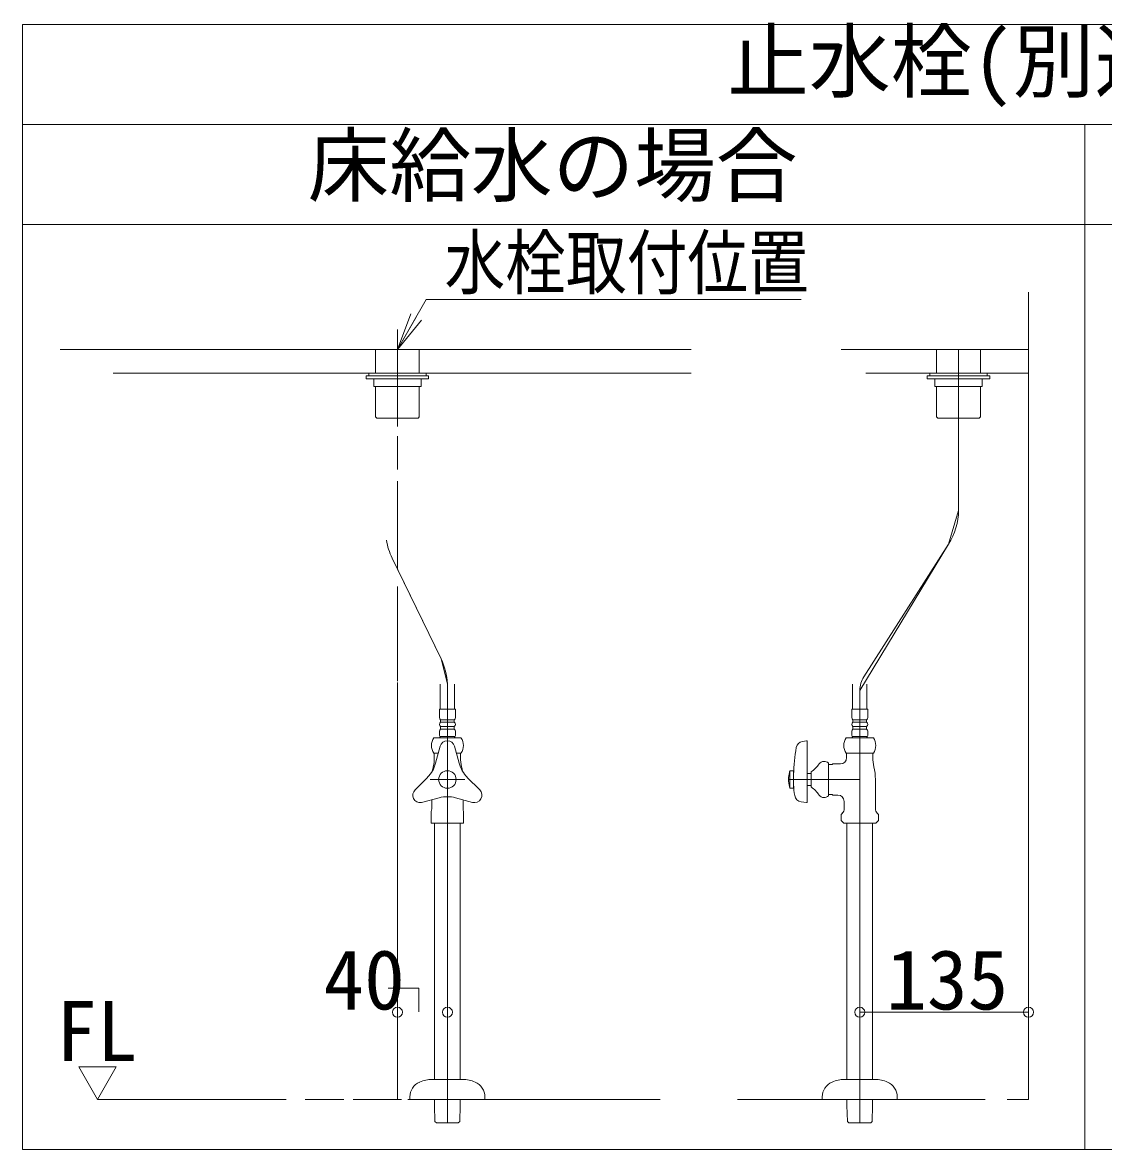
# Model space of a CAD drawing. Units: millimetres at full size, sheet at 1:10; details may follow other scales. Extents: x -2004 to 2004, y -1437 to 1347.
# Drawn here: x -1992 to -1462, y -1407 to -854 of the extents above; entities that cross this region are included whole.
import ezdxf
from ezdxf.enums import TextEntityAlignment as Align

# ---------------------------------------------------------------- set-up
doc = ezdxf.new("R2010")
doc.units = ezdxf.units.MM
doc.header["$LTSCALE"] = 10
doc.layers.add('2-1_什器図', color=7, linetype='Continuous', lineweight=15)
doc.styles.add('ＭＳ ゴシック', font='')
doc.styles.get('ＭＳ ゴシック').set_extended_font_data('MS Gothic')

msp = doc.modelspace()

# ---------------------------------------------------------------- linework, layer by layer
at = {"layer": '2-1_什器図', "lineweight": 18}
for p, q in [((-1991.76, -1406.55), (-1991.76, -855.3)), ((-1991.76, -855.3), (-950.51, -855.3)), ((-1991.76, -904.3), (-950.51, -904.3)), ((-1471.14, -1406.55), (-1471.14, -904.3)), ((-1471.14, -1406.55), (-1991.76, -1406.55))]:
    msp.add_line(p, q, dxfattribs=at)
at = {"layer": '2-1_什器図'}
for p, q in [((-1991.76, -953.3), (-1471.14, -953.3)), ((-1471.14, -953.3), (-950.51, -953.3)), ((-1498.7, -986.38), (-1498.7, -1382.05)), ((-1808.01, -1014.55), (-1793.87, -990.05)), ((-1793.87, -990.05), (-1610.12, -990.05)), ((-1808.01, -1014.55), (-1801.48, -997.11)), ((-1808.01, -1014.55), (-1798.82, -998.64)), ((-1808.01, -1014.55), (-1796.17, -1000.17)), ((-1808.01, -1004.71), (-1808.01, -1052.34)), ((-1973.39, -1014.55), (-1947.11, -1014.55)), ((-1664.07, -1014.55), (-1947.4, -1014.55)), ((-1818.73, -1014.55), (-1818.73, -1026.19)), ((-1797.29, -1026.19), (-1797.29, -1014.55)), ((-1590.57, -1014.55), (-1498.7, -1014.55)), ((-1498.7, -1014.55), (-1577.85, -1014.55)), ((-1543.72, -1026.19), (-1543.72, -1014.55)), ((-1533, -1093.39), (-1533, -1014.55)), ((-1533, -1093.39), (-1533, -1014.55)), ((-1522.28, -1014.55), (-1522.28, -1026.19)), ((-1664.07, -1026.19), (-1947.39, -1026.19)), ((-1947.01, -1026.19), (-1664.07, -1026.19)), ((-1822.1, -1026.19), (-1793.92, -1026.19)), ((-1822.1, -1027.41), (-1822.1, -1026.19)), ((-1793.92, -1026.19), (-1793.92, -1027.41)), ((-1547.09, -1026.19), (-1547.09, -1027.41)), ((-1518.91, -1026.19), (-1547.09, -1026.19)), ((-1518.91, -1027.41), (-1518.91, -1026.19)), ((-1823.32, -1027.41), (-1823.32, -1028.94)), ((-1792.7, -1027.41), (-1823.32, -1027.41)), ((-1823.32, -1028.94), (-1792.7, -1028.94)), ((-1793.92, -1027.41), (-1822.1, -1027.41)), ((-1796.37, -1028.94), (-1819.65, -1028.94)), ((-1819.65, -1028.94), (-1819.65, -1032.62)), ((-1819.65, -1032.62), (-1796.37, -1032.62)), ((-1818.73, -1032.62), (-1818.73, -1047.56)), ((-1797.29, -1047.56), (-1797.29, -1032.62)), ((-1796.37, -1032.62), (-1796.37, -1028.94)), ((-1792.7, -1028.94), (-1792.7, -1027.41)), ((-1792.7, -1028.33), (-1792.7, -1028.94)), ((-1548.31, -1028.94), (-1548.31, -1027.41)), ((-1548.31, -1027.41), (-1517.69, -1027.41)), ((-1548.31, -1028.33), (-1548.31, -1028.94)), ((-1517.69, -1028.94), (-1548.31, -1028.94)), ((-1547.09, -1027.41), (-1518.91, -1027.41)), ((-1544.64, -1028.94), (-1521.36, -1028.94)), ((-1544.64, -1032.62), (-1544.64, -1028.94)), ((-1521.36, -1032.62), (-1544.64, -1032.62)), ((-1543.72, -1047.56), (-1543.72, -1032.62)), ((-1522.28, -1032.62), (-1522.28, -1047.56)), ((-1521.36, -1028.94), (-1521.36, -1032.62)), ((-1517.69, -1027.41), (-1517.69, -1028.94)), ((-1818.27, -1048.02), (-1818.73, -1047.56)), ((-1818.12, -1048.18), (-1818.27, -1048.02)), ((-1818.12, -1048.18), (-1798.46, -1048.18)), ((-1798.46, -1048.18), (-1797.91, -1048.18)), ((-1797.75, -1048.02), (-1797.91, -1048.18)), ((-1797.29, -1047.56), (-1797.75, -1048.02)), ((-1543.72, -1047.56), (-1543.26, -1048.02)), ((-1543.26, -1048.02), (-1543.11, -1048.18)), ((-1542.55, -1048.18), (-1543.11, -1048.18)), ((-1522.89, -1048.18), (-1542.55, -1048.18)), ((-1522.89, -1048.18), (-1522.74, -1048.02)), ((-1522.74, -1048.02), (-1522.28, -1047.56)), ((-1808.01, -1056.95), (-1808.01, -1073.29)), ((-1581.39, -1181.57), (-1537.83, -1109.9)), ((-1810.63, -1116.77), (-1786.6, -1166.15)), ((-1808.01, -1130.75), (-1808.01, -1177.01)), ((-1783.54, -1178.36), (-1786.6, -1166.15)), ((-1808.01, -1177.67), (-1808.01, -1203.77)), ((-1787.03, -1178.52), (-1787.03, -1190.77)), ((-1783.51, -1179.55), (-1783.51, -1190.77)), ((-1783.51, -1179.55), (-1783.51, -1225.25)), ((-1779.99, -1190.77), (-1779.99, -1178.52)), ((-1584.91, -1190.77), (-1584.91, -1178.52)), ((-1581.39, -1181.57), (-1581.39, -1190.77)), ((-1581.39, -1181.57), (-1581.39, -1393.53)), ((-1577.87, -1178.52), (-1577.87, -1190.77)), ((-1808.01, -1186.14), (-1808.01, -1349.5)), ((-1779.59, -1190.77), (-1787.43, -1190.77)), ((-1787.43, -1190.77), (-1787.43, -1194.9)), ((-1783.51, -1190.77), (-1783.51, -1393.53)), ((-1779.59, -1194.9), (-1779.59, -1190.77)), ((-1585.31, -1190.77), (-1577.47, -1190.77)), ((-1585.31, -1194.9), (-1585.31, -1190.77)), ((-1581.39, -1190.77), (-1581.39, -1225.25)), ((-1577.47, -1190.77), (-1577.47, -1194.9)), ((-1786.88, -1195.97), (-1780.14, -1195.97)), ((-1786.88, -1197.2), (-1786.88, -1195.97)), ((-1780.14, -1197.2), (-1786.88, -1197.2)), ((-1780.14, -1195.97), (-1780.14, -1197.2)), ((-1578.02, -1195.97), (-1584.76, -1195.97)), ((-1584.76, -1195.97), (-1584.76, -1197.2)), ((-1584.76, -1197.2), (-1578.02, -1197.2)), ((-1578.02, -1197.2), (-1578.02, -1195.97)), ((-1787.43, -1201.64), (-1787.43, -1203.63)), ((-1786.88, -1199.34), (-1780.14, -1199.34)), ((-1786.88, -1200.57), (-1786.88, -1199.34)), ((-1780.14, -1200.57), (-1786.88, -1200.57)), ((-1780.14, -1199.34), (-1780.14, -1200.57)), ((-1779.59, -1203.63), (-1779.59, -1201.64)), ((-1585.31, -1203.63), (-1585.31, -1201.64)), ((-1578.02, -1199.34), (-1584.76, -1199.34)), ((-1584.76, -1199.34), (-1584.76, -1200.57)), ((-1584.76, -1200.57), (-1578.02, -1200.57)), ((-1578.02, -1200.57), (-1578.02, -1199.34)), ((-1577.47, -1201.64), (-1577.47, -1203.63)), ((-1790.17, -1204.85), (-1776.85, -1204.85)), ((-1787.06, -1208.99), (-1789.3, -1217.33)), ((-1786.82, -1204.24), (-1780.2, -1204.24)), ((-1779.96, -1208.99), (-1777.73, -1217.33)), ((-1609.43, -1206.59), (-1607.46, -1206.31)), ((-1607.11, -1236.23), (-1607.11, -1206.62)), ((-1574.73, -1204.85), (-1588.05, -1204.85)), ((-1578.08, -1204.24), (-1584.69, -1204.24)), ((-1808.01, -1211.9), (-1808.01, -1350.34)), ((-1787.97, -1212.39), (-1790.17, -1212.39)), ((-1789.94, -1212.39), (-1789.94, -1213.62)), ((-1789.94, -1212.39), (-1789.23, -1212.39)), ((-1789.94, -1213.62), (-1789.94, -1214.53)), ((-1787.97, -1212.39), (-1789.23, -1212.39)), ((-1777.79, -1212.39), (-1779.05, -1212.39)), ((-1776.85, -1212.39), (-1779.05, -1212.39)), ((-1777.08, -1213.62), (-1777.08, -1214.53)), ((-1588.05, -1212.39), (-1574.73, -1212.39)), ((-1587.82, -1212.39), (-1587.82, -1213.62)), ((-1587.11, -1212.39), (-1587.82, -1212.39)), ((-1587.82, -1213.62), (-1587.82, -1214.53)), ((-1587.11, -1212.39), (-1575.67, -1212.39)), ((-1574.96, -1212.39), (-1575.67, -1212.39)), ((-1574.96, -1212.39), (-1574.96, -1213.62)), ((-1574.96, -1213.62), (-1574.96, -1214.53)), ((-1596.7, -1217.24), (-1596.7, -1233.26)), ((-1596.7, -1217.9), (-1595.78, -1217.9)), ((-1595.78, -1217.9), (-1594.92, -1217.9)), ((-1799.37, -1230.31), (-1793.26, -1224.2)), ((-1774.98, -1225.25), (-1792.04, -1225.25)), ((-1774.98, -1225.25), (-1791.63, -1225.25)), ((-1783.51, -1225.25), (-1783.51, -1393.53)), ((-1767.65, -1230.31), (-1773.76, -1224.2)), ((-1581.39, -1225.25), (-1616.3, -1225.25)), ((-1581.39, -1225.25), (-1616.3, -1225.25)), ((-1615.69, -1220.96), (-1615.85, -1221.58)), ((-1615.69, -1229.54), (-1615.69, -1220.96)), ((-1613.85, -1220.96), (-1615.69, -1220.96)), ((-1613.85, -1220.96), (-1613.85, -1229.54)), ((-1613.85, -1222.8), (-1613.85, -1227.7)), ((-1605.27, -1222.34), (-1607.11, -1222.34)), ((-1605.27, -1228.93), (-1605.27, -1221.58)), ((-1581.39, -1393.53), (-1581.39, -1225.25)), ((-1573.73, -1225.25), (-1573.73, -1239.59)), ((-1607.11, -1228.16), (-1605.27, -1228.16)), ((-1796.29, -1236.58), (-1787.48, -1234.22)), ((-1791.17, -1235.21), (-1791.17, -1239.59)), ((-1771.2, -1236.46), (-1779.55, -1234.22)), ((-1775.86, -1239.59), (-1775.86, -1235.21)), ((-1610.15, -1236.15), (-1607.46, -1236.53)), ((-1595.78, -1232.6), (-1596.7, -1232.6)), ((-1594.92, -1232.6), (-1595.78, -1232.6)), ((-1589.04, -1235.97), (-1589.04, -1239.59)), ((-1590.58, -1242.4), (-1589.94, -1241.76)), ((-1590.58, -1242.4), (-1590.58, -1245.3)), ((-1572.83, -1241.76), (-1572.19, -1242.4)), ((-1572.19, -1245.3), (-1572.19, -1242.4)), ((-1572.19, -1245.3), (-1572.19, -1242.4)), ((-1791.32, -1246.69), (-1791.47, -1246.53)), ((-1791.32, -1246.69), (-1789.93, -1246.69)), ((-1775.7, -1246.69), (-1789.93, -1246.69)), ((-1789.82, -1372.25), (-1789.82, -1246.69)), ((-1777.2, -1246.69), (-1777.2, -1372.25)), ((-1590.58, -1245.3), (-1589.2, -1246.69)), ((-1589.2, -1246.69), (-1573.58, -1246.69)), ((-1587.7, -1246.69), (-1587.7, -1372.25)), ((-1575.08, -1372.25), (-1575.08, -1246.69)), ((-1573.58, -1246.69), (-1572.19, -1245.3)), ((-1581.39, -1339.3), (-1498.7, -1339.3)), ((-1808.01, -1350.34), (-1808.01, -1366.66)), ((-1808.01, -1354.3), (-1808.01, -1363.5)), ((-1964.2, -1366.14), (-1945.82, -1366.14)), ((-1955.01, -1382.05), (-1964.2, -1366.14)), ((-1945.82, -1366.14), (-1955.01, -1382.05)), ((-1808.01, -1366.91), (-1808.01, -1382.05)), ((-1808.01, -1367.62), (-1808.01, -1382.05)), ((-1776.04, -1372.25), (-1790.99, -1372.25)), ((-1588.86, -1372.25), (-1573.91, -1372.25)), ((-1955.01, -1382.05), (-1862.57, -1382.05)), ((-1853.27, -1382.05), (-1834.34, -1382.05)), ((-1829.69, -1382.05), (-1806.03, -1382.05)), ((-1802.97, -1382.05), (-1679.28, -1382.05)), ((-1801.89, -1380.83), (-1801.89, -1382.05)), ((-1765.14, -1382.05), (-1801.89, -1382.05)), ((-1789.82, -1383.67), (-1789.82, -1382.05)), ((-1789.79, -1384.96), (-1789.82, -1383.67)), ((-1777.2, -1383.67), (-1777.24, -1384.96)), ((-1777.2, -1382.05), (-1777.2, -1383.67)), ((-1765.14, -1382.05), (-1765.14, -1380.83)), ((-1641.37, -1382.05), (-1520.01, -1382.05)), ((-1599.76, -1382.05), (-1599.76, -1380.83)), ((-1599.76, -1382.05), (-1563.01, -1382.05)), ((-1587.7, -1382.05), (-1587.7, -1383.67)), ((-1587.7, -1383.67), (-1587.66, -1384.96)), ((-1587.66, -1384.96), (-1587.49, -1392.82)), ((-1575.28, -1392.82), (-1575.11, -1384.96)), ((-1575.11, -1384.96), (-1575.08, -1383.67)), ((-1575.08, -1383.67), (-1575.08, -1382.05)), ((-1563.01, -1380.83), (-1563.01, -1382.05)), ((-1509.12, -1382.05), (-1509.04, -1382.05)), ((-1788.87, -1393.53), (-1788.72, -1393.53)), ((-1788.87, -1393.53), (-1788.87, -1393.53)), ((-1788.72, -1393.53), (-1778.31, -1393.53)), ((-1778.31, -1393.53), (-1778.16, -1393.53)), ((-1778.16, -1393.53), (-1778.16, -1393.53)), ((-1587.49, -1392.82), (-1586.74, -1393.53)), ((-1576.18, -1393.53), (-1586.59, -1393.53)), ((-1576.03, -1393.53), (-1575.28, -1392.82))]:
    msp.add_line(p, q, dxfattribs=at)
at = {"layer": '2-1_什器図', "lineweight": 18}
msp.add_lwpolyline([(-950.51, -855.3), (-950.51, -1406.55), (-1471.14, -1406.55)], dxfattribs=at)
at = {"layer": '2-1_什器図'}
for points in [[(-1509.04, -1382.05), (-1498.7, -1382.05), (-1498.7, -986.38)], [(-1578.5, -1026.19), (-1498.7, -1026.19), (-1577.79, -1026.19)], [(-1797.91, -1048.18), (-1797.97, -1048.18), (-1809.24, -1048.18)], [(-1543.11, -1048.18), (-1543.04, -1048.18), (-1531.77, -1048.18)], [(-1808.01, -1079.05), (-1808.01, -1122.14), (-1786.6, -1166.15)], [(-1579.46, -1174.97), (-1537.83, -1109.9), (-1533, -1093.39)], [(-1786.88, -1204.24), (-1787.19, -1204.55), (-1787.19, -1204.85)], [(-1779.84, -1204.85), (-1779.84, -1204.55), (-1780.14, -1204.24)], [(-1585.06, -1204.85), (-1585.06, -1204.55), (-1584.76, -1204.24)], [(-1578.02, -1204.24), (-1577.71, -1204.55), (-1577.71, -1204.85)], [(-1777.79, -1212.39), (-1777.08, -1212.39), (-1777.08, -1213.62)], [(-1594.92, -1217.9), (-1594.61, -1217.59), (-1590.88, -1217.59)], [(-1615.85, -1228.93), (-1615.69, -1229.54), (-1613.85, -1229.54)], [(-1594.92, -1232.6), (-1594.61, -1232.91), (-1592.11, -1232.91)], [(-1791.47, -1240.93), (-1791.47, -1245.3), (-1791.47, -1246.53)], [(-1775.55, -1240.93), (-1775.55, -1246.53), (-1775.7, -1246.69)], [(-1797.44, -1339.13), (-1797.44, -1327.55), (-1812.5, -1327.55)], [(-1788.87, -1393.53), (-1789.62, -1392.82), (-1789.79, -1384.96)], [(-1777.24, -1384.96), (-1777.41, -1392.82), (-1778.16, -1393.53)], [(-1586.59, -1393.53), (-1586.74, -1393.53), (-1586.74, -1393.53)], [(-1576.03, -1393.53), (-1576.03, -1393.53), (-1576.18, -1393.53)]]:
    msp.add_lwpolyline(points, dxfattribs=at)
for centre, radius in [((-1783.51, -1225.25), 4.29), ((-1808.01, -1339.3), 2.45), ((-1808.01, -1339.3), 2.45), ((-1783.51, -1339.3), 2.45), ((-1783.51, -1339.3), 2.45), ((-1581.39, -1339.3), 2.45), ((-1581.39, -1339.3), 2.45), ((-1498.7, -1339.3), 2.45), ((-1498.7, -1339.3), 2.45), ((-1498.7, -1339.3), 2.45)]:
    msp.add_circle(centre, radius, dxfattribs=at)
for centre, radius, start, end in [((-1563.62, -1093.39), 30.62, 327.3901, 0), ((-1783.09, -1103.37), 30.62, 188.5516, 205.9438), ((-1814.14, -1179.55), 30.62, 2.2305, 25.9438), ((-1569.14, -1181.57), 12.25, 147.3901, 180), ((-1814.14, -1179.55), 30.62, 0, 2.2305), ((-1786.11, -1194.9), 1.32, 180, 234.4322), ((-1786.11, -1198.27), 1.32, 125.5678, 234.4322), ((-1780.91, -1194.9), 1.32, 305.5678, 0), ((-1780.91, -1198.27), 1.32, 305.5678, 54.4322), ((-1583.99, -1194.9), 1.32, 180, 234.4322), ((-1583.99, -1198.27), 1.32, 125.5678, 234.4322), ((-1578.79, -1194.9), 1.32, 305.5678, 0), ((-1578.79, -1198.27), 1.32, 305.5678, 54.4322), ((-1786.11, -1201.64), 1.32, 125.5678, 180), ((-1786.82, -1203.63), 0.613, 180, 270), ((-1780.2, -1203.63), 0.613, 270, 0), ((-1780.91, -1201.64), 1.32, 0, 54.4322), ((-1583.99, -1201.64), 1.32, 125.5678, 180), ((-1584.69, -1203.63), 0.613, 180, 270), ((-1578.08, -1203.63), 0.613, 270, 0), ((-1578.79, -1201.64), 1.32, 0, 54.4322), ((-1784.58, -1208.62), 6.74, 146.007, 213.993), ((-1783.51, -1209.94), 3.67, 15, 165), ((-1782.44, -1208.62), 6.74, 326.007, 33.993), ((-1608.92, -1210.23), 3.67, 98, 170.1971), ((-1607.42, -1206.62), 0.306, 0, 98), ((-1582.46, -1208.62), 6.74, 146.007, 213.993), ((-1580.32, -1208.62), 6.74, 326.007, 33.993), ((-1809.89, -1214.53), 19.95, 346.9604, 0), ((-1757.14, -1214.53), 19.95, 180, 193.0396), ((-1521.97, -1225.25), 91.91, 170.1971, 178.4725), ((-1590.88, -1214.53), 3.06, 270, 0), ((-1555.01, -1214.53), 19.95, 180, 193.0396), ((-1804.09, -1213.37), 15.31, 315, 345), ((-1763.61, -1225.25), 27.56, 166.9604, 171.2576), ((-1762.94, -1213.37), 15.31, 195, 225), ((-1803.42, -1225.25), 27.56, 8.7424, 13.0396), ((-1613.49, -1209.38), 14.7, 303.9592, 326.0408), ((-1598.84, -1219.43), 3.06, 45.573, 143.1301), ((-1601.29, -1225.25), 27.56, 0, 13.0396), ((-1600.99, -1225.25), 15.31, 166.7029, 180), ((-1600.99, -1225.25), 15.31, 180, 193.2971), ((-1600.99, -1225.25), 15.31, 166.1135, 166.7029), ((-1796.77, -1232.91), 3.67, 135, 277.5242), ((-1770.25, -1232.91), 3.67, 255, 45), ((-1600.99, -1225.25), 15.31, 193.2971, 193.8865), ((-1567.97, -1225.47), 45.94, 182.7786, 189.5915), ((-1613.49, -1241.12), 14.7, 33.9592, 56.0408), ((-1783.51, -1249.01), 15.31, 75, 105), ((-1609.64, -1232.52), 3.67, 189.5915, 261.9959), ((-1607.42, -1236.23), 0.306, 261.9959, 0), ((-1598.84, -1231.07), 3.06, 216.8699, 314.427), ((-1592.11, -1235.97), 3.06, 0, 90), ((-1794.23, -1239.59), 3.06, 334.1581, 0), ((-1772.79, -1239.59), 3.06, 180, 205.8419), ((-1592.11, -1239.59), 3.06, 315, 0), ((-1570.67, -1239.59), 3.06, 180, 225), ((-1793.92, -1380.83), 7.96, 113.5565, 180), ((-1790.99, -1387.56), 15.31, 90, 113.5565), ((-1776.04, -1387.56), 15.31, 66.4435, 90), ((-1773.1, -1380.83), 7.96, 0, 66.4435), ((-1591.8, -1380.83), 7.96, 113.5565, 180), ((-1588.86, -1387.56), 15.31, 90, 113.5565), ((-1573.91, -1387.56), 15.31, 66.4435, 90), ((-1570.97, -1380.83), 7.96, 0, 66.4435)]:
    msp.add_arc(centre, radius, start, end, dxfattribs=at)

# ---------------------------------------------------------------- texts
at = {"layer": '2-1_什器図', "style": 'ＭＳ ゴシック'}
for s, p in [('止水栓(別途手配)参考位置', (-1646.29, -896.74)), ('床給水の場合', (-1851.99, -947.78)), ('40', (-1844.28, -1346.77)), ('135', (-1568.45, -1346.77)), ('FL', (-1975.3, -1371.98))]:
    msp.add_text(s, height=29.33, dxfattribs=at).set_placement(p, align=Align.BOTTOM_LEFT)
at = {"layer": '2-1_什器図', "style": 'ＭＳ ゴシック', "width": 0.85}
msp.add_text('水栓取付位置', height=25.66, dxfattribs=at).set_placement((-1784.93, -992.45), align=Align.BOTTOM_LEFT)

doc.saveas('drawing.dxf')
